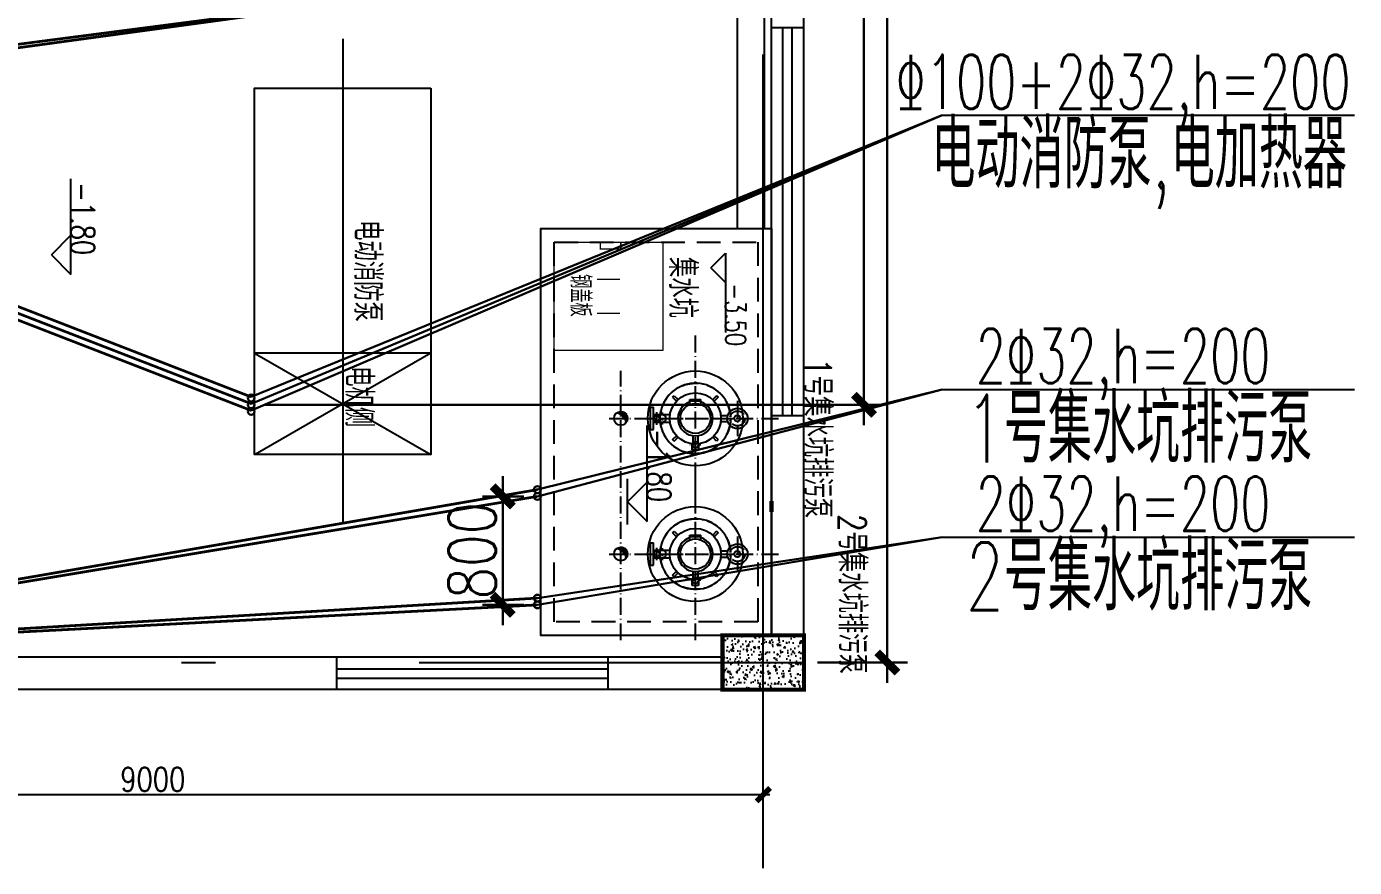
# Model space of a CAD drawing. Header units: millimetres. Extents: x -437359 to 106527, y -82378 to 117612.
# Drawn here: x -418931 to -409142, y 1597 to 7799 of the extents above; entities that cross this region are included whole.
import ezdxf
from ezdxf.enums import TextEntityAlignment as Align

# ---------------------------------------------------------------- set-up
doc = ezdxf.new("R2010")
doc.units = ezdxf.units.MM
for name, pattern in [('4 点画线', [9.36, 6.24, -1.43, 0.26, -1.43]), ('ACAD_ISO10W100', [18.5, 12, -3, 0.5, -3]), ('CENTER', [50.8, 31.75, -6.35, 6.35, -6.35]), ('DASH', [0.35, 0.25, -0.1]), ('DASHDOTX2', [2, 1, -0.5, 0, -0.5]), ('DASHED', [0.75, 0.5, -0.25])]:
    doc.linetypes.add(name, pattern=pattern)
doc.layers.get('0').update_dxf_attribs({"color": 8})
doc.layers.get('Defpoints').update_dxf_attribs({"color": 8})
for name, color, linetype in [('01', 8, 'Continuous'), ('06 粗点画线', 8, '4 点画线'), ('CENTER', 8, 'CENTER'), ('EQUIPMENT', 8, 'Continuous'), ('KKS', 8, 'Continuous'), ('回用水池提升泵进出水管', 8, 'Continuous'), ('埋铁提资', 8, 'Continuous'), ('墙', 8, 'Continuous'), ('套管', 8, 'Continuous'), ('标注', 8, 'Continuous'), ('桥架标注', 8, 'Continuous'), ('管道标注', 8, 'Continuous'), ('细实线', 8, 'Continuous')]:
    doc.layers.add(name, color=color, linetype=linetype)
for name, color, linetype, lineweight in [('中心线', 8, 'ACAD_ISO10W100', 5), ('尺寸标注', 8, 'Continuous', 18), ('电缆通道', 8, 'Continuous', 30)]:
    doc.layers.add(name, color=color, linetype=linetype, lineweight=lineweight)
doc.styles.add('geditxt1', font='geditxt.shx', dxfattribs={"width": 0.65, "bigfont": 'hzfs_1.shx'})
doc.styles.add('HZ', font='geditxt.shx', dxfattribs={"width": 0.8, "bigfont": 'hzfs_1.shx'})
doc.styles.add('WS', font='geditxt.shx', dxfattribs={"width": 0.75, "bigfont": 'hzfs_1.shx'})
doc.dimstyles.new('ISO-50', dxfattribs={"dimscale": 50, "dimtxt": 3.5, "dimasz": 2, "dimexe": 1, "dimexo": 1, "dimgap": 0.5, "dimtad": 1, "dimdec": 0, "dimtxsty": 'HZ', "dimblk": 'ARCHTICK', "dimcen": 2.5, "dimdle": 1, "dimclrd": 256, "dimclre": 256, "dimadec": 0, "dimazin": 0, "dimtfac": 1, "dimtdec": 0, "dimtmove": 1, "dimatfit": 3, "dimldrblk": 'ARCHTICK', "dimfxl": 0, "dimarcsym": 0})
doc.dimstyles.new('yk1.50', dxfattribs={"dimtxt": 350, "dimasz": 150, "dimexe": 150, "dimexo": 100, "dimgap": 50, "dimtad": 1, "dimdec": 0, "dimdsep": 46, "dimtxsty": 'HZ', "dimblk": 'ARCHTICK', "dimcen": 2.5, "dimdle": 150, "dimclrd": 256, "dimclre": 256, "dimclrt": 256, "dimadec": 0, "dimazin": 0, "dimtfac": 1, "dimtdec": 0, "dimtmove": 1, "dimatfit": 3, "dimfxl": 0, "dimlwd": -1, "dimlwe": -1, "dimarcsym": 0})

# ---------------------------------------------------------------- blocks, each defined once
blk = doc.blocks.new('A$C3A4379C8')
at = {"linetype": 'Continuous', "lineweight": 25}
for p, q in [((-167.8, 156.3), (-156.3, 167.8)), ((-167.8, 156.3), (-139, 127.5)), ((-156.3, 167.8), (-127.5, 139)), ((156.3, 167.8), (127.5, 139)), ((167.8, 156.3), (139, 127.5)), ((156.3, 167.8), (167.8, 156.3)), ((-167.8, -156.3), (-139, -127.5)), ((-156.3, -167.8), (-167.8, -156.3)), ((-156.3, -167.8), (-127.5, -139)), ((156.3, -167.8), (127.5, -139)), ((167.8, -156.3), (139, -127.5)), ((167.8, -156.3), (156.3, -167.8))]:
    blk.add_line(p, q, dxfattribs=at)
at = {"ltscale": 300}
for p, q in [((-330, -82.5), (-330, 82.5)), ((-310, -82.5), (-310, 82.5)), ((-310, 28.5), (-186.5, 28.5)), ((-310, -28.5), (-186.5, -28.5))]:
    blk.add_line(p, q, dxfattribs=at)
at = {"ltscale": 500}
for p, q in [((-330, 82.5), (-310, 82.5)), ((-330, -82.5), (-310, -82.5))]:
    blk.add_line(p, q, dxfattribs=at)
for p, q in [((187.3, 22.5), (238.5, 22.5)), ((187.3, -22.5), (238.5, -22.5)), ((-22.6, -231.2), (-22.6, -193.5)), ((-19.4, -128.8), (-19.4, -181.8)), ((18.9, -128.8), (18.9, -181)), ((22.6, -193.5), (22.6, -231.2)), ((22.6, -231.2), (-22.6, -231.2))]:
    blk.add_line(p, q)
for centre, radius in [((0, 0), 188.7), ((310, 0), 75), ((310, 0), 22.5), ((0, -193.5), 22.6)]:
    blk.add_circle(centre, radius)
blk.add_arc((0, 0), 128.8, 108.08837, 71.91163)
at = {"layer": '06 粗点画线', "color": 1, "ltscale": 20}
for p, q in [((310, 129.8), (310, -129.8)), ((-403.2, 0), (403.2, 0)), ((-286.3, 46.4), (-286.3, -46.4))]:
    blk.add_line(p, q, dxfattribs=at)
blk.add_circle((310, 0), 55, dxfattribs=at)
at = {"layer": 'CENTER', "linetype": 'DASHDOTX2', "ltscale": 20}
for p, q in [((-245.2, 44.4), (-245.2, -44.4)), ((40.6, -193.5), (-40.6, -193.5))]:
    blk.add_line(p, q, dxfattribs=at)
at = {"layer": '回用水池提升泵进出水管'}
for centre, radius, start, end in [((0, 0), 260, 11.30015, 173.70686), ((-245.2, 0), 28.5, 270, 90), ((0, 0), 260, 186.29314, 348.69985)]:
    blk.add_arc(centre, radius, start, end, dxfattribs=at)
at = {"layer": '细实线', "color": 0, "linetype": 'Continuous', "lineweight": 25}
for p, q in [((-40, 103.6), (-40, 138.7)), ((-40, 138.7), (40, 138.7)), ((-40, 130.5), (40, 130.5)), ((40, 103.6), (40, 138.7))]:
    blk.add_line(p, q, dxfattribs=at)
for centre, radius in [((0, 0), 111), ((-286.3, 0), 20.4)]:
    blk.add_circle(centre, radius, dxfattribs=at)
blk = doc.blocks.new('_ArchTick')
at = {"color": 0, "linetype": 'ByBlock', "const_width": 0.4}
blk.add_lwpolyline([(-0.5, -0.5), (0.5, 0.5)], dxfattribs=at)
blk = doc.blocks.new('*D354')
at = {"layer": 'Defpoints', "color": 0, "transparency": 16777216}
for p in [(-413500.6, 2134.2), (-422500.6, 1794.8), (-413500.6, 1794.8)]:
    blk.add_point(p, dxfattribs=at)
at = {"layer": '管道标注', "lineweight": -2, "transparency": 16777216}
for p, q in [((-422500.6, 1844.8), (-422500.6, 2184.2)), ((-413500.6, 1844.8), (-413500.6, 2184.2)), ((-422550.6, 2134.2), (-413450.6, 2134.2))]:
    blk.add_line(p, q, dxfattribs=at)
at = {"layer": '管道标注', "lineweight": -2, "transparency": 16777216, "xscale": 100, "yscale": 100, "zscale": 100, "rotation": 180}
blk.add_blockref('_ArchTick', (-422500.6, 2134.2), dxfattribs=at)
at = {"layer": '管道标注', "lineweight": -2, "transparency": 16777216, "xscale": 100, "yscale": 100, "zscale": 100}
blk.add_blockref('_ArchTick', (-413500.6, 2134.2), dxfattribs=at)
at = {"layer": '管道标注', "color": 0, "transparency": 16777216, "insert": (-418000.6, 2246.7), "char_height": 175, "attachment_point": 5, "style": 'HZ'}
blk.add_mtext('9000', dxfattribs=at)
blk = doc.blocks.new('A$C71A81245')
at = {"layer": '埋铁提资', "const_width": 40}
blk.add_lwpolyline([(0, 50), (0, -50)], dxfattribs=at)
blk = doc.blocks.new('*D385')
at = {"layer": 'Defpoints', "color": 0, "transparency": 16777216}
for p in [(-412585.8, 16108.6), (-413200.6, 3108.6), (-412585.8, 3108.6)]:
    blk.add_point(p, dxfattribs=at)
at = {"layer": '电缆通道', "transparency": 16777216}
for p, q in [((-412585.8, 16258.6), (-412585.8, 2958.6)), ((-412685.8, 16108.6), (-412735.8, 16108.6)), ((-413100.6, 3108.6), (-412435.8, 3108.6))]:
    blk.add_line(p, q, dxfattribs=at)
at = {"layer": '电缆通道', "transparency": 16777216, "xscale": 150, "yscale": 150, "zscale": 150}
for p, rotation in [((-412585.8, 16108.6), 90), ((-412585.8, 3108.6), 270)]:
    blk.add_blockref('_ArchTick', p, dxfattribs=dict(at, rotation=rotation))
at = {"layer": '电缆通道', "transparency": 16777216, "insert": (-412810.8, 9608.6), "char_height": 350, "attachment_point": 5, "rotation": 90, "style": 'HZ'}
blk.add_mtext('13000', dxfattribs=at)
blk = doc.blocks.new('*D441')
at = {"layer": 'Defpoints', "color": 0, "transparency": 16777216}
for p in [(-415950.6, 20648.9, 2.5), (-417275.6, 5009.8), (-412758, 5009.8)]:
    blk.add_point(p, dxfattribs=at)
at = {"layer": '电缆通道', "transparency": 16777216}
for p, q in [((-412758, 20798.9), (-412758, 4859.8)), ((-415850.6, 20648.9), (-412608, 20648.9)), ((-417175.6, 5009.8), (-412608, 5009.8))]:
    blk.add_line(p, q, dxfattribs=at)
at = {"layer": '电缆通道', "transparency": 16777216, "xscale": 150, "yscale": 150, "zscale": 150}
for p, rotation in [((-412758, 20648.9), 90), ((-412758, 5009.8), 270)]:
    blk.add_blockref('_ArchTick', p, dxfattribs=dict(at, rotation=rotation))
at = {"layer": '电缆通道', "transparency": 16777216, "insert": (-412983, 12829.4), "char_height": 350, "attachment_point": 5, "rotation": 90, "style": 'HZ'}
blk.add_mtext('15639', dxfattribs=at)
blk = doc.blocks.new('*D442')
at = {"layer": 'Defpoints', "color": 0, "transparency": 16777216}
for p in [(-415421.1, 4333.6), (-415165.6, 4333.6), (-415165.6, 3533.6)]:
    blk.add_point(p, dxfattribs=at)
at = {"layer": '电缆通道', "transparency": 16777216}
for p, q in [((-415421.1, 3383.6), (-415421.1, 4483.6)), ((-415265.6, 4333.6), (-415571.1, 4333.6)), ((-415265.6, 3533.6), (-415571.1, 3533.6))]:
    blk.add_line(p, q, dxfattribs=at)
at = {"layer": '电缆通道', "transparency": 16777216, "xscale": 150, "yscale": 150, "zscale": 150}
for p, rotation in [((-415421.1, 4333.6), 90), ((-415421.1, 3533.6), 270)]:
    blk.add_blockref('_ArchTick', p, dxfattribs=dict(at, rotation=rotation))
at = {"layer": '电缆通道', "transparency": 16777216, "insert": (-415646.1, 3933.6), "char_height": 350, "attachment_point": 5, "rotation": 90, "style": 'HZ'}
blk.add_mtext('800', dxfattribs=at)

msp = doc.modelspace()

# ---------------------------------------------------------------- hatches: boundary and pattern name
at = {"layer": '墙'}
h = msp.add_hatch(dxfattribs=at)
h.set_pattern_fill('AR-CONC', color=256, scale=15, angle=90, style=0)
h.set_pattern_definition([(140, (-385651.12, -54068.39), (9.41282, 107.58903), [11.25, -123.75]), (85, (-385651.12, -54068.39), (-112.82882, -20.8127), [9, -99]), (190.4514, (-385650.33, -54059.42), (-103.41593, 86.7764), [9.56103, -105.17132]), (136.1842, (-385681.12, -54068.39), (24.82785, 160.08616), [16.875, -185.625]), (186.6356, (-385679.05, -54055.05), (-146.11768, 140.1994), [14.34154, -157.75695]), (81.1842, (-385681.12, -54068.39), (-146.1178, 140.1993), [13.5, -148.5]), (111, (-385673.62, -54053.39), (60.39283, 89.53606), [11.25, -123.75]), (56, (-385673.62, -54053.39), (-108.7725, 36.4973), [9, -99]), (161.4514, (-385668.59, -54045.93), (-48.37957, 126.0334), [9.56103, -105.17132]), (127.5, (-385651.12, -54068.39), (-49.934078, 1.823978), [0, -97.8, 0, -100.5, 0, -99.375]), (97.5, (-385651.12, -54068.39), (-59.161757, 39.46043), [0, -57.3, 0, -95.55, 0, -37.875]), (57.5, (-385651.12, -54101.84), (3.38323, 80.073365), [0, -37.5, 0, -117, 0, -155.25]), (47.5, (-385651.12, -54116.84), (-15.01575, 87.477925), [0, -48.75, 0, -77.7, 0, -110.25])])
h.paths.add_polyline_path([(-413500.6, 3108.6), (-413500.6, 2908.6), (-413200.6, 2908.6), (-413200.6, 3108.6)])
h.paths.add_polyline_path([(-413800.6, 3108.6), (-413800.6, 2908.6), (-413500.6, 2908.6), (-413500.6, 3108.6)])
h.paths.add_polyline_path([(-413800.6, 3308.6), (-413800.6, 3108.6), (-413200.6, 3108.6), (-413200.6, 3308.6)])
at = {"layer": '套管'}
h = msp.add_hatch(dxfattribs=at)
h.set_pattern_fill('ANSI31', color=256, angle=-90, style=0)
h.set_pattern_definition([(315, (-538473.87836, 572005.62145), (0.088388347648, 0.088388347648), [])])
edge = h.paths.add_edge_path()
edge.add_ellipse((-414550.6, 4908.6), major_axis=(35.4, -35.4), ratio=0.440856, start_angle=0, end_angle=180, ccw=False)
edge.add_arc((-414550.6, 4908.6), 50, -45, 90)
edge.add_arc((-414550.6, 4908.6), 50, 90, 135)
h = msp.add_hatch(dxfattribs=at)
h.set_pattern_fill('ANSI31', color=256, angle=-90, style=0)
h.set_pattern_definition([(315, (-538473.87836, 571005.62145), (0.088388347648, 0.088388347648), [])])
edge = h.paths.add_edge_path()
edge.add_ellipse((-414550.6, 3908.6), major_axis=(35.4, -35.4), ratio=0.440856, start_angle=0, end_angle=180, ccw=False)
edge.add_arc((-414550.6, 3908.6), 50, -45, 90)
edge.add_arc((-414550.6, 3908.6), 50, 90, 135)

# ---------------------------------------------------------------- linework, layer by layer
for p, q in [((-415950.6, 5391, 2.5), (-417250.6, 5391, 2.5)), ((-417250.6, 5391, 2.5), (-415950.6, 4643.6, 2.5)), ((-415950.6, 5391, 2.5), (-417245.1, 4643.6, 2.5))]:
    msp.add_line(p, q)
at = {"elevation": 2.5}
msp.add_lwpolyline([(-415950.6, 7343.6), (-415950.6, 4643.6), (-417250.6, 4643.6), (-417250.6, 7343.6)], close=True, dxfattribs=at)
at = {"lineweight": 9, "const_width": 30}
msp.add_lwpolyline([(-413800.6, 2908.6), (-413800.6, 3308.6), (-413200.6, 3308.6), (-413200.6, 2908.6)], close=True, dxfattribs=at)
at = {"layer": '01', "color": 2}
for p, q in [((-418604.1, 5970.3, 2.5), (-418604.1, 6676.1, 2.5)), ((-418748.6, 6114.8, 2.5), (-418604.1, 6259.4, 2.5)), ((-418748.6, 6114.8, 2.5), (-418604.1, 5970.3, 2.5)), ((-413887.6, 6018.7), (-413779.2, 6127.1)), ((-413779.2, 6127.1), (-413779.2, 5543.5)), ((-413887.6, 6018.7), (-413779.2, 5910.3)), ((-414356.6, 4149.7), (-414356.6, 4855.5)), ((-414501.2, 4294.2), (-414356.6, 4438.7)), ((-414501.2, 4294.2), (-414356.6, 4149.7))]:
    msp.add_line(p, q, dxfattribs=at)
at = {"layer": '06 粗点画线', "color": 1, "ltscale": 20}
for p, q in [((-414000.6, 4272.5), (-414000.6, 5544.7)), ((-414550.6, 3272.5), (-414550.6, 5259.8)), ((-414636.7, 4908.6), (-413364.6, 4908.6)), ((-414000.6, 3272.5), (-414000.6, 4544.7)), ((-414636.7, 3908.6), (-413364.6, 3908.6))]:
    msp.add_line(p, q, dxfattribs=at)
for centre in [(-414000.6, 4908.6), (-414000.6, 3908.6)]:
    msp.add_circle(centre, 260, dxfattribs=at)
at = {"layer": '中心线', "color": 1, "lineweight": -2, "ltscale": 500}
for p, q in [((-413500.6, 1592.9), (-413500.6, 16108.6)), ((-416600.6, 7708.6), (-416600.6, 4145.3, 2.5)), ((-425288, 3108.6), (-413200.6, 3108.6))]:
    msp.add_line(p, q, dxfattribs=at)
at = {"layer": '回用水池提升泵进出水管'}
for centre in [(-414000.6, 4908.6), (-414000.6, 3908.6)]:
    msp.add_circle(centre, 350, dxfattribs=at)
at = {"layer": '墙'}
for p, q in [((-413200.6, 3308.6), (-413200.6, 16108.6)), ((-413440.6, 3308.6), (-413440.6, 9408.6)), ((-413200.6, 7789.4), (-413440.6, 7789.4)), ((-413355, 4927.9), (-413355, 7789.4)), ((-413286.2, 4927.9), (-413286.2, 7789.4)), ((-413200.6, 4927.9), (-413440.6, 4927.9)), ((-413800.6, 3148.6), (-422200.6, 3148.6)), ((-416644.5, 2908.6), (-416644.5, 3148.6)), ((-414644.5, 2908.6), (-414644.5, 3148.6)), ((-416644.5, 3063), (-414644.5, 3063)), ((-416644.5, 2994.2), (-414644.5, 2994.2)), ((-413200.6, 2908.6), (-422300.6, 2908.6))]:
    msp.add_line(p, q, dxfattribs=at)
at = {"layer": '墙', "color": 5}
for points in [[(-413490.6, 6308.6), (-413490.6, 9358.6), (-413850.6, 9358.6), (-413850.6, 9858.6), (-413490.6, 9858.6), (-413490.6, 15858.6), (-421200.6, 15858.6)], [(-413690.6, 6308.6), (-413690.6, 9158.6), (-414050.6, 9158.6), (-414050.6, 10058.6), (-413690.6, 10058.6), (-413690.6, 15658.6), (-421200.6, 15658.6)]]:
    msp.add_lwpolyline(points, dxfattribs=at)
at = {"layer": '套管'}
msp.add_line((-414501.2, 4126.2), (-414501.2, 4462.2), dxfattribs=at)
for centre in [(-414550.6, 4908.6), (-414550.6, 3908.6)]:
    msp.add_circle(centre, 50, dxfattribs=at)
for centre in [(-414550.6, 4908.6), (-414550.6, 3908.6)]:
    msp.add_ellipse(centre, major_axis=(35.4, -35.4), ratio=0.440856, start_param=0, end_param=3.141593, dxfattribs=at)
at = {"layer": '尺寸标注', "color": 3}
for p, q in [((-414723.8, 5936.1), (-414557.5, 5936.1)), ((-414723.8, 5686.3), (-414557.5, 5686.3))]:
    msp.add_line(p, q, dxfattribs=at)
msp.add_lwpolyline([(-415040.6, 5408.6), (-415040.6, 6208.6), (-414240.6, 6208.6), (-414240.6, 5408.6)], close=True, dxfattribs=at)
at = {"layer": '尺寸标注', "color": 3, "const_width": 10}
for points in [[(-414550.3, 6158.2), (-414702.5, 6158.2), (-414702.5, 6208.6)], [(-414550.3, 6158.2), (-414550.3, 6208.6)]]:
    msp.add_lwpolyline(points, dxfattribs=at)
at = {"layer": '标注', "ltscale": 500}
msp.add_lwpolyline([(-413440.6, 3308.6), (-415140.6, 3308.6), (-415140.6, 6308.6), (-413440.6, 6308.6)], close=True, dxfattribs=at)
at = {"layer": '标注', "linetype": 'DASHED', "ltscale": 350}
msp.add_lwpolyline([(-413540.6, 3408.6), (-415040.6, 3408.6), (-415040.6, 6208.6), (-413540.6, 6208.6)], close=True, dxfattribs=at)
at = {"layer": '桥架标注', "color": 3}
for p, q in [((-412180.9, 7145.1, -28535.1), (-409142.1, 7145.1)), ((-412180.9, 5122, -28535.1), (-409142.1, 5122)), ((-412180.9, 4033, -28535.1), (-409142.1, 4033))]:
    msp.add_line(p, q, dxfattribs=at)
at = {"layer": '电缆通道'}
for p, q in [((-417275.6, 5067.3), (-412180.9, 7145.1, -28535.1)), ((-412180.9, 7145.1, -28535.1), (-417275.6, 5017.3, 2.5)), ((-417275.6, 4967.3), (-412180.9, 7145.1, -28535.1)), ((-415165.6, 4383.6), (-412180.9, 5122, -28535.1)), ((-412180.9, 5122, -28535.1), (-415165.6, 4333.6)), ((-415165.6, 3583.6), (-412180.9, 4033, -28535.1)), ((-412180.9, 4033, -28535.1), (-415165.6, 3533.6))]:
    msp.add_line(p, q, dxfattribs=at)
at = {"layer": '电缆通道', "color": 1, "linetype": 'DASH', "ltscale": 500, "const_width": 20, "elevation": 2.5}
for points in [[(-416125.6, 8034.1), (-422535.6, 7158.6)], [(-417275.6, 5017.3), (-422535.6, 7058.6)]]:
    msp.add_lwpolyline(points, dxfattribs=at)
at = {"layer": '电缆通道', "color": 1, "linetype": 'DASH', "ltscale": 500, "const_width": 20}
for points in [[(-422535.6, 7208.6), (-416175.6, 8033.6)], [(-422535.6, 7108.6), (-417275.6, 5067.3)], [(-422535.6, 7008.6), (-417275.6, 4967.3)], [(-422175.6, 3173.6), (-415165.6, 4383.6)], [(-415165.6, 4333.6), (-422125.6, 3173.6)], [(-422075.6, 3173.6), (-415165.6, 3583.6)], [(-415165.6, 3533.6), (-422025.6, 3173.6)]]:
    msp.add_lwpolyline(points, dxfattribs=at)
at = {"layer": '电缆通道'}
for centre in [(-417275.6, 5059.8), (-417275.6, 5009.8), (-417275.6, 4959.8), (-415165.6, 4383.6), (-415165.6, 4333.6), (-415165.6, 3583.6), (-415165.6, 3533.6)]:
    msp.add_circle(centre, 25, dxfattribs=at)

# ---------------------------------------------------------------- block references
for p in [(-414000.6, 4908.6), (-414000.6, 3908.6)]:
    msp.add_blockref('A$C3A4379C8', p)
at = {"layer": '埋铁提资', "xscale": 0.7999999999883585, "yscale": 0.7999999999883585, "zscale": 0.7999999999883585, "rotation": 180}
msp.add_blockref('A$C71A81245', (-413440.6, 4258.6), dxfattribs=at)

# ---------------------------------------------------------------- texts
at = {"layer": '01', "color": 2, "width": 0.75}
for s, height, style, p in [('-1.80', 175, 'WS', (-418604.4, 6652.5, 2.5)), ('-3.50', 150, 'HZ', (-413779.2, 5906)), ('-1.80', 175, 'HZ', (-414356.9, 4831.9))]:
    msp.add_text(s, height=height, rotation=270, dxfattribs=dict(at, style=style)).set_placement(p)
at = {"layer": 'EQUIPMENT', "lineweight": 9, "width": 0.75}
for s, style, p in [('电动消防泵', 'WS', (-416516.3, 6371.2)), ('集水坑', 'HZ', (-414194.6, 6099.9)), ('1号集水坑排污泵', 'WS', (-413200.6, 5352)), ('电机侧', 'WS', (-416581.5, 5293.7)), ('2号集水坑排污泵', 'WS', (-412944.8, 4203.3))]:
    msp.add_text(s, height=200, rotation=270, dxfattribs=dict(at, style=style)).set_placement(p)
at = {"layer": 'KKS', "linetype": 'Continuous', "style": 'HZ', "width": 0.7}
msp.add_text('钢盖板', height=150, rotation=270, dxfattribs=at).set_placement((-414922.5, 5973.6))
at = {"layer": '桥架标注', "color": 2, "style": 'geditxt1', "width": 0.65}
for s, height, p in [('%%131100+2%%13132,h=200', 400, (-410847.8, 7191.4, 148566.8)), ('电动消防泵,电加热器', 500, (-410729.1, 6606.1, 148566.8)), ('2%%13132,h=200', 400, (-410847.8, 5168.4, 148566.8)), ('1号集水坑排污泵', 500, (-410729.1, 4583, 148566.8)), ('2%%13132,h=200', 400, (-410847.8, 4079.4, 148566.8)), ('2号集水坑排污泵', 500, (-410729.1, 3494, 148566.8))]:
    msp.add_text(s, height=height, dxfattribs=at).set_placement(p, align=Align.CENTER)

# ---------------------------------------------------------------- dimensions: what is measured, and where the dimension line sits
at = {"layer": '电缆通道'}
for base, p1, p2, override, picture, middle in [((-412758, 5009.8), (-415950.6, 20648.9, 2.5), (-417275.6, 5009.8), {"dimfxl": 0, "dimarcsym": 1}, '*D441', (-412983, 12829.4)), ((-412585.8, 3108.6), (-412585.8, 16108.6), (-413200.6, 3108.6), {"dimarcsym": 1}, '*D385', (-412810.8, 9608.6)), ((-415421.1, 4333.6), (-415165.6, 3533.6), (-415165.6, 4333.6), {"dimfxl": 0, "dimarcsym": 1}, '*D442', (-415646.1, 3933.6))]:
    dim = msp.add_linear_dim(base=base, p1=p1, p2=p2, angle=90, dimstyle='yk1.50', override=override, dxfattribs=at)
    dim.commit()
    dim.dimension.update_dxf_attribs({"geometry": picture, "text_midpoint": middle})
at = {"layer": '管道标注'}
dim = msp.add_linear_dim(base=(-413500.6, 2134.2), p1=(-422500.6, 1794.8), p2=(-413500.6, 1794.8), dimstyle='ISO-50', dxfattribs=at)
dim.commit()
dim.dimension.update_dxf_attribs({"geometry": '*D354', "text_midpoint": (-418000.6, 2246.7)})

doc.saveas('drawing.dxf')
